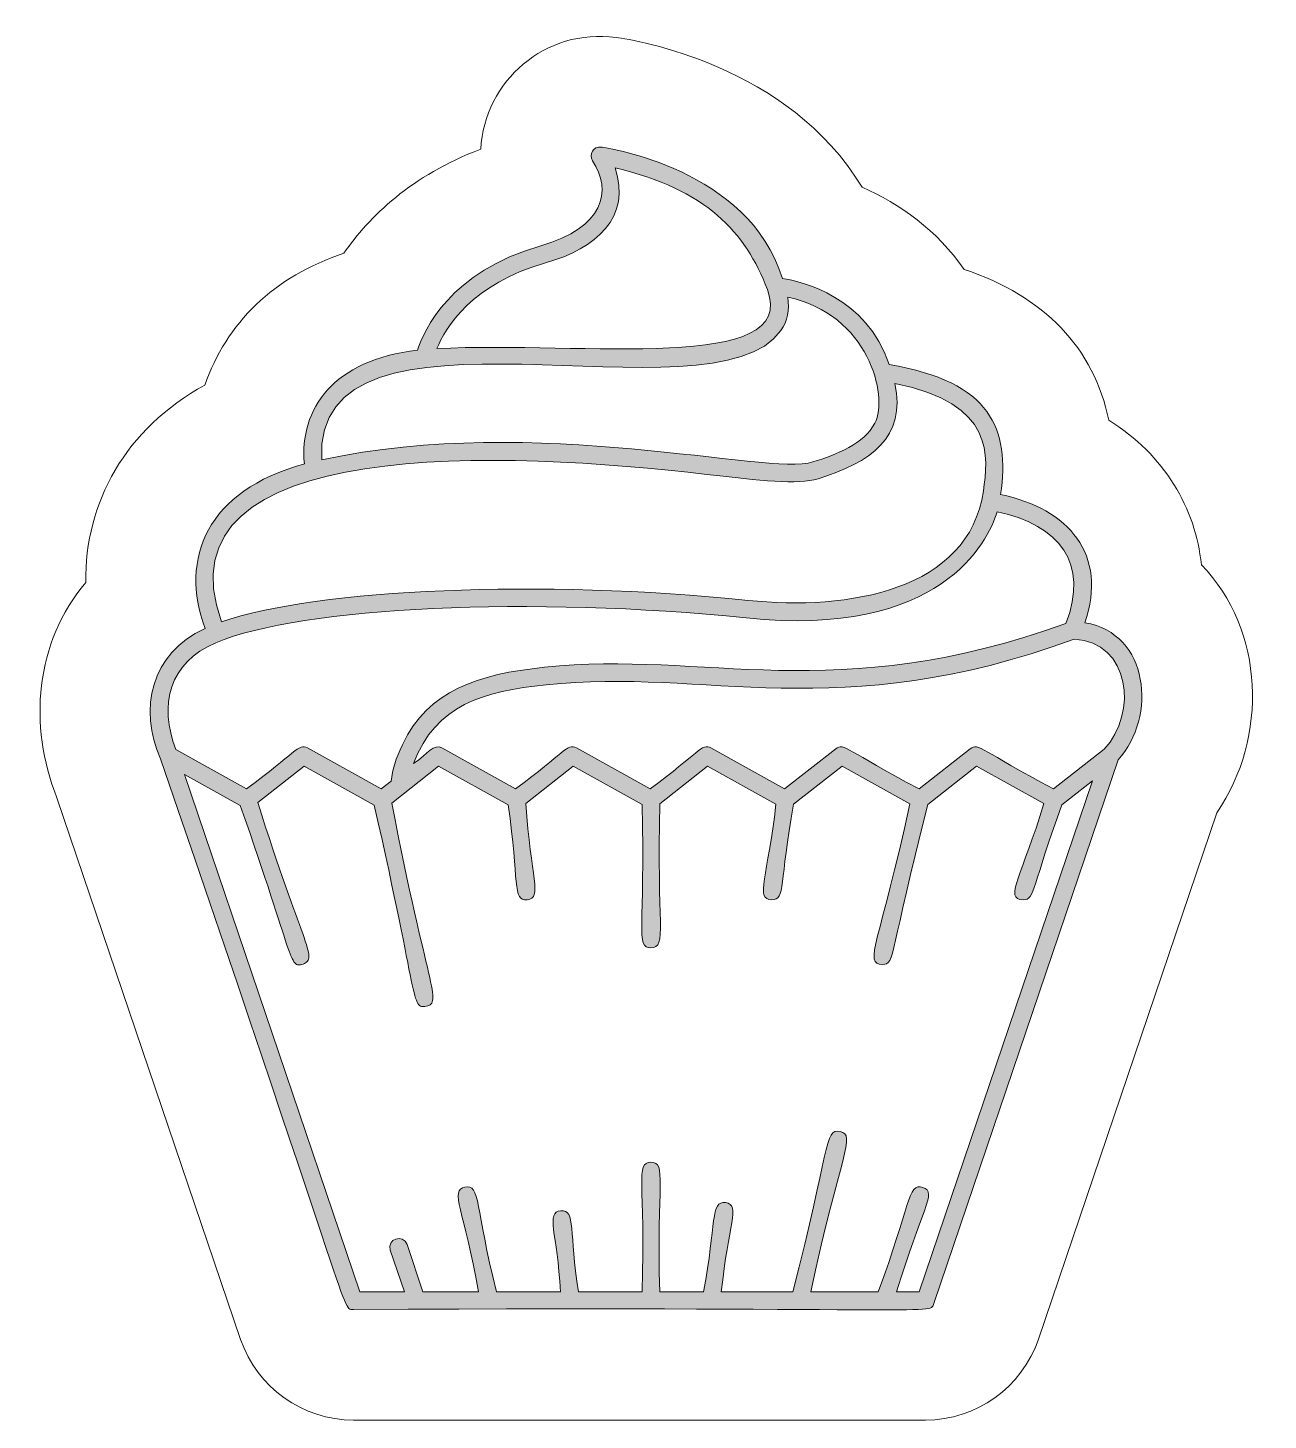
# Model space of a CAD drawing. Header units: inches. Extents: x 31.1 to 44.4, y -9.1 to -3.1.
# Drawn here: x 37.234 to 38.702, y -8.881 to -7.234 of the extents above; entities that cross this region are included whole.
import ezdxf

# ---------------------------------------------------------------- set-up
doc = ezdxf.new("R2010")
doc.units = ezdxf.units.IN
doc.header["$MEASUREMENT"] = 0
doc.layers.add('_U+0421_U+043B_U+043E_U+0439 1', color=7, linetype='Continuous')

msp = doc.modelspace()

# ---------------------------------------------------------------- hatches: boundary and pattern name
at = {"layer": '_U+0421_U+043B_U+043E_U+0439 1', "true_color": 0xffffff}
h = msp.add_hatch(color=7, dxfattribs=at)
h.dxf.hatch_style = 2
edge = h.paths.add_edge_path()
edge.add_spline(control_points=[(38.2887, -8.729), (38.2887, -8.729), (38.2621, -8.729), (38.2621, -8.729), (38.291, -8.6324), (38.311, -8.6115), (38.2931, -8.6054), (38.2751, -8.5993), (38.2786, -8.6274), (38.2401, -8.729), (38.2401, -8.729), (38.1605, -8.729), (38.1605, -8.729), (38.1958, -8.5647), (38.2145, -8.544), (38.1953, -8.5394), (38.1759, -8.535), (38.1834, -8.5619), (38.1391, -8.729), (38.1391, -8.729), (38.0546, -8.729), (38.0546, -8.729), (38.0629, -8.6489), (38.0779, -8.6262), (38.0597, -8.6235), (38.0412, -8.6208), (38.0491, -8.6485), (38.0335, -8.729), (38.0335, -8.729), (37.9818, -8.729), (37.9818, -8.729), (37.9778, -8.6004), (37.9905, -8.5758), (37.9713, -8.5758), (37.9522, -8.5758), (37.9649, -8.6001), (37.9609, -8.729), (37.9609, -8.729), (37.8854, -8.729), (37.8854, -8.729), (37.8744, -8.6589), (37.8828, -8.6311), (37.8646, -8.6331), (37.8464, -8.635), (37.8603, -8.659), (37.8644, -8.729), (37.8644, -8.729), (37.7884, -8.729), (37.7884, -8.729), (37.7631, -8.6288), (37.7697, -8.6012), (37.7512, -8.6051), (37.7328, -8.6091), (37.75, -8.6316), (37.7671, -8.729), (37.7671, -8.729), (37.7015, -8.729), (37.7015, -8.729), (37.7015, -8.729), (37.6826, -8.673), (37.6826, -8.673), (37.6782, -8.6599), (37.6584, -8.6666), (37.6628, -8.6796), (37.6628, -8.6796), (37.6795, -8.729), (37.6795, -8.729), (37.6795, -8.729), (37.6268, -8.729), (37.6268, -8.729), (37.6268, -8.729), (37.4192, -8.117), (37.4192, -8.117), (37.4192, -8.117), (37.4852, -8.1536), (37.4852, -8.1536), (37.5495, -8.3352), (37.5426, -8.3469), (37.5595, -8.3412), (37.5784, -8.3348), (37.5575, -8.3152), (37.506, -8.1501), (37.506, -8.1501), (37.5608, -8.1072), (37.5608, -8.1072), (37.5608, -8.1072), (37.6438, -8.1533), (37.6438, -8.1533), (37.6967, -8.3841), (37.6872, -8.3949), (37.7054, -8.3911), (37.7248, -8.3869), (37.707, -8.3695), (37.6645, -8.1507), (37.6645, -8.1507), (37.72, -8.1072), (37.72, -8.1072), (37.72, -8.1072), (37.8024, -8.153), (37.8024, -8.153), (37.8154, -8.2435), (37.8068, -8.2671), (37.8249, -8.2652), (37.8435, -8.2632), (37.829, -8.2389), (37.8231, -8.1511), (37.8231, -8.1511), (37.8791, -8.1072), (37.8791, -8.1072), (37.8791, -8.1072), (37.9609, -8.1526), (37.9609, -8.1526), (37.9649, -8.2982), (37.952, -8.322), (37.9713, -8.322), (37.9911, -8.322), (37.9779, -8.2946), (37.9818, -8.1516), (37.9818, -8.1516), (38.0383, -8.1072), (38.0383, -8.1072), (38.0383, -8.1072), (38.1192, -8.1521), (38.1192, -8.1521), (38.1101, -8.2372), (38.0935, -8.2652), (38.1145, -8.2652), (38.1307, -8.2652), (38.1232, -8.2454), (38.1402, -8.1521), (38.1402, -8.1521), (38.1975, -8.1072), (38.1975, -8.1072), (38.1975, -8.1072), (38.2777, -8.1518), (38.2777, -8.1518), (38.2428, -8.3145), (38.2218, -8.3417), (38.2453, -8.3417), (38.261, -8.3417), (38.2535, -8.3284), (38.299, -8.1524), (38.299, -8.1524), (38.3567, -8.1072), (38.3567, -8.1072), (38.3567, -8.1072), (38.4362, -8.1514), (38.4362, -8.1514), (38.4115, -8.2351), (38.3879, -8.2652), (38.4121, -8.2652), (38.4261, -8.2652), (38.4224, -8.249), (38.4578, -8.1528), (38.4578, -8.1528), (38.4938, -8.1245), (38.4938, -8.1245), (38.4938, -8.1245), (38.2887, -8.729), (38.2887, -8.729)], knot_values=[0, 0, 0, 0, 1, 1, 1, 2, 2, 2, 3, 3, 3, 4, 4, 4, 5, 5, 5, 6, 6, 6, 7, 7, 7, 8, 8, 8, 9, 9, 9, 10, 10, 10, 11, 11, 11, 12, 12, 12, 13, 13, 13, 14, 14, 14, 15, 15, 15, 16, 16, 16, 17, 17, 17, 18, 18, 18, 19, 19, 19, 20, 20, 20, 21, 21, 21, 22, 22, 22, 23, 23, 23, 24, 24, 24, 25, 25, 25, 26, 26, 26, 27, 27, 27, 28, 28, 28, 29, 29, 29, 30, 30, 30, 31, 31, 31, 32, 32, 32, 33, 33, 33, 34, 34, 34, 35, 35, 35, 36, 36, 36, 37, 37, 37, 38, 38, 38, 39, 39, 39, 40, 40, 40, 41, 41, 41, 42, 42, 42, 43, 43, 43, 44, 44, 44, 45, 45, 45, 46, 46, 46, 47, 47, 47, 48, 48, 48, 49, 49, 49, 50, 50, 50, 51, 51, 51, 52, 52, 52, 53, 53, 53, 53], degree=3, periodic=1)
edge = h.paths.add_edge_path()
edge.add_spline(control_points=[(38.485, -7.9375), (38.5122, -7.8564), (38.466, -7.8027), (38.3852, -7.7858), (38.3962, -7.7086), (38.3745, -7.6521), (38.2531, -7.6321), (38.227, -7.5521), (38.1506, -7.5338), (38.1269, -7.5301), (38.0871, -7.4004), (37.9195, -7.3757), (37.9123, -7.3747), (37.9032, -7.3736), (37.8973, -7.3835), (37.9022, -7.3908), (37.9257, -7.4261), (37.9157, -7.4705), (37.8409, -7.4916), (37.7333, -7.5219), (37.7025, -7.592), (37.6951, -7.6149), (37.5953, -7.6263), (37.5551, -7.6845), (37.5611, -7.7495), (37.4454, -7.7813), (37.4132, -7.8613), (37.4435, -7.9441), (37.3787, -7.9741), (37.3651, -8.0394), (37.3909, -8.0985), (37.6224, -8.7717), (37.605, -8.7498), (37.6194, -8.7498), (38.329, -8.7469), (38.3014, -8.7564), (38.306, -8.7428), (38.306, -8.7428), (38.5242, -8.0998), (38.5242, -8.0998), (38.5705, -8.0483), (38.5612, -7.9501), (38.485, -7.9375)], knot_values=[0, 0, 0, 0, 0.013889, 0.013889, 0.013889, 0.027778, 0.027778, 0.027778, 0.041667, 0.041667, 0.041667, 0.055556, 0.055556, 0.055556, 0.069444, 0.069444, 0.069444, 0.083333, 0.083333, 0.083333, 0.097222, 0.097222, 0.097222, 0.111111, 0.111111, 0.111111, 0.125, 0.125, 0.125, 0.138889, 0.138889, 0.138889, 0.152778, 0.152778, 0.152778, 0.166667, 0.166667, 0.166667, 0.180556, 0.180556, 0.180556, 0.194444, 0.194444, 0.194444, 0.194444], degree=3, periodic=0)
edge.add_line((38.485, -7.9375), (38.485, -7.9375))
edge = h.paths.add_edge_path()
edge.add_spline(control_points=[(38.5077, -8.0872), (38.5077, -8.0872), (38.4479, -8.134), (38.4479, -8.134), (38.3616, -8.0887), (38.359, -8.0789), (38.3493, -8.0865), (38.3493, -8.0865), (38.2887, -8.134), (38.2887, -8.134), (38.2025, -8.0887), (38.1999, -8.0789), (38.1901, -8.0865), (38.1901, -8.0865), (38.1295, -8.134), (38.1295, -8.134), (38.1295, -8.134), (38.0424, -8.0856), (38.0424, -8.0856), (38.0316, -8.0796), (38.0279, -8.0916), (37.9704, -8.134), (37.9704, -8.134), (37.8832, -8.0856), (37.8832, -8.0856), (37.8724, -8.0796), (37.8687, -8.0916), (37.8112, -8.134), (37.8112, -8.134), (37.724, -8.0856), (37.724, -8.0856), (37.7142, -8.0802), (37.7081, -8.0919), (37.6903, -8.104), (37.7167, -8.0344), (37.7727, -8.0188), (37.8474, -8.0108), (38.036, -7.9907), (38.1925, -8.0593), (38.4722, -7.957), (38.5384, -7.96), (38.548, -8.0444), (38.5077, -8.0872)], knot_values=[0, 0, 0, 0, 0.013889, 0.013889, 0.013889, 0.027778, 0.027778, 0.027778, 0.041667, 0.041667, 0.041667, 0.055556, 0.055556, 0.055556, 0.069444, 0.069444, 0.069444, 0.083333, 0.083333, 0.083333, 0.097222, 0.097222, 0.097222, 0.111111, 0.111111, 0.111111, 0.125, 0.125, 0.125, 0.138889, 0.138889, 0.138889, 0.152778, 0.152778, 0.152778, 0.166667, 0.166667, 0.166667, 0.180556, 0.180556, 0.180556, 0.194444, 0.194444, 0.194444, 0.194444], degree=3, periodic=0)
edge.add_line((38.5077, -8.0872), (38.5077, -8.0872))
edge = h.paths.add_edge_path()
edge.add_spline(control_points=[(37.8465, -7.5117), (37.9063, -7.4948), (37.9486, -7.4577), (37.9289, -7.3993), (38.0364, -7.4247), (38.0833, -7.475), (38.1091, -7.5432), (38.1469, -7.6429), (37.8924, -7.6045), (37.7179, -7.6131), (37.7282, -7.5883), (37.7594, -7.5362), (37.8465, -7.5117)], knot_values=[0, 0, 0, 0, 0.013889, 0.013889, 0.013889, 0.027778, 0.027778, 0.027778, 0.041667, 0.041667, 0.041667, 0.055556, 0.055556, 0.055556, 0.055556], degree=3, periodic=0)
edge.add_line((37.8465, -7.5117), (37.8465, -7.5117))
edge = h.paths.add_edge_path()
edge.add_spline(control_points=[(38.1251, -7.5918), (38.133, -7.5806), (38.1357, -7.5674), (38.1332, -7.5523), (38.229, -7.5728), (38.2527, -7.6688), (38.2363, -7.7013), (38.2239, -7.7257), (38.1906, -7.7387), (38.163, -7.7472), (38.1084, -7.7641), (37.8385, -7.6899), (37.5817, -7.7446), (37.5696, -7.5327), (38.0445, -7.7063), (38.1251, -7.5918)], knot_values=[0, 0, 0, 0, 0.013889, 0.013889, 0.013889, 0.027778, 0.027778, 0.027778, 0.041667, 0.041667, 0.041667, 0.055556, 0.055556, 0.055556, 0.069444, 0.069444, 0.069444, 0.069444], degree=3, periodic=0)
edge.add_line((38.1251, -7.5918), (38.1251, -7.5918))
edge = h.paths.add_edge_path()
edge.add_spline(control_points=[(38.0376, -7.7619), (38.1001, -7.7692), (38.1452, -7.7745), (38.1691, -7.7671), (38.2311, -7.748), (38.274, -7.7183), (38.2599, -7.6544), (38.3797, -7.6776), (38.3704, -7.7422), (38.3648, -7.7815), (38.3479, -7.8994), (38.2047, -7.9234), (38.0862, -7.911), (37.8432, -7.8858), (37.5764, -7.8971), (37.4629, -7.9364), (37.3838, -7.7133), (37.8031, -7.7346), (38.0376, -7.7619)], knot_values=[0, 0, 0, 0, 0.013889, 0.013889, 0.013889, 0.027778, 0.027778, 0.027778, 0.041667, 0.041667, 0.041667, 0.055556, 0.055556, 0.055556, 0.069444, 0.069444, 0.069444, 0.083333, 0.083333, 0.083333, 0.083333], degree=3, periodic=0)
edge.add_line((38.0376, -7.7619), (38.0376, -7.7619))
edge = h.paths.add_edge_path()
edge.add_spline(control_points=[(37.4564, -7.9611), (37.5573, -7.9186), (37.833, -7.9057), (38.084, -7.9318), (38.3148, -7.9558), (38.3698, -7.8419), (38.3812, -7.8062), (38.4551, -7.822), (38.4901, -7.8669), (38.4625, -7.9382), (38.189, -8.0374), (38.035, -7.9699), (37.8452, -7.9901), (37.7666, -7.9984), (37.708, -8.0172), (37.6772, -8.0817), (37.6694, -8.098), (37.6654, -8.1112), (37.6637, -8.1248), (37.6637, -8.1248), (37.652, -8.134), (37.652, -8.134), (37.652, -8.134), (37.5649, -8.0856), (37.5649, -8.0856), (37.5541, -8.0797), (37.5505, -8.0915), (37.4928, -8.134), (37.4928, -8.134), (37.4089, -8.0874), (37.4089, -8.0874), (37.3887, -8.0347), (37.4008, -7.9845), (37.4564, -7.9611)], knot_values=[0, 0, 0, 0, 0.013889, 0.013889, 0.013889, 0.027778, 0.027778, 0.027778, 0.041667, 0.041667, 0.041667, 0.055556, 0.055556, 0.055556, 0.069444, 0.069444, 0.069444, 0.083333, 0.083333, 0.083333, 0.097222, 0.097222, 0.097222, 0.111111, 0.111111, 0.111111, 0.125, 0.125, 0.125, 0.138889, 0.138889, 0.138889, 0.152778, 0.152778, 0.152778, 0.152778], degree=3, periodic=0)
edge.add_line((37.4564, -7.9611), (37.4564, -7.9611))

# ---------------------------------------------------------------- linework, layer by layer
at = {"layer": '_U+0421_U+043B_U+043E_U+0439 1', "color": 1, "lineweight": 9, "true_color": 0xff0000}
msp.add_open_spline([(37.6194, -8.8808), (37.5589, -8.8808), (37.5052, -8.8424), (37.4856, -8.7852), (37.4856, -8.7852), (37.2683, -8.1447), (37.2683, -8.1447), (37.2338, -8.0588), (37.2428, -7.9604), (37.3023, -7.8898), (37.3013, -7.7951), (37.3491, -7.708), (37.4433, -7.6563), (37.4684, -7.5834), (37.5252, -7.5274), (37.6079, -7.5004), (37.6377, -7.4571), (37.6876, -7.4083), (37.7698, -7.3772), (37.7743, -7.2964), (37.8464, -7.2337), (37.9301, -7.245), (37.9533, -7.2482), (38.1342, -7.2774), (38.2212, -7.4222), (38.2662, -7.4416), (38.3099, -7.4732), (38.3421, -7.5194), (38.4369, -7.5511), (38.4958, -7.6129), (38.5132, -7.6978), (38.5795, -7.7391), (38.616, -7.8021), (38.6228, -7.8688), (38.698, -7.9465), (38.7019, -8.0727), (38.6413, -8.1622), (38.6413, -8.1622), (38.43, -8.7849), (38.43, -8.7849), (38.4104, -8.8424), (38.3566, -8.8808), (38.2962, -8.8808), (38.2962, -8.8808), (37.6194, -8.8808), (37.6194, -8.8808)], degree=3, knots=[0, 0, 0, 0, 1, 1, 1, 2, 2, 2, 3, 3, 3, 4, 4, 4, 5, 5, 5, 6, 6, 6, 7, 7, 7, 8, 8, 8, 9, 9, 9, 10, 10, 10, 11, 11, 11, 12, 12, 12, 13, 13, 13, 14, 14, 14, 15, 15, 15, 15], dxfattribs=at)
at = {"layer": '_U+0421_U+043B_U+043E_U+0439 1', "lineweight": 0}
for points, knots in [([(38.485, -7.9375), (38.5122, -7.8564), (38.466, -7.8027), (38.3852, -7.7858), (38.3962, -7.7086), (38.3745, -7.6521), (38.2531, -7.6321), (38.227, -7.5521), (38.1506, -7.5338), (38.1269, -7.5301), (38.0871, -7.4004), (37.9195, -7.3757), (37.9123, -7.3747), (37.9032, -7.3736), (37.8973, -7.3835), (37.9022, -7.3908), (37.9257, -7.4261), (37.9157, -7.4705), (37.8409, -7.4916), (37.7333, -7.5219), (37.7025, -7.592), (37.6951, -7.6149), (37.5953, -7.6263), (37.5551, -7.6845), (37.5611, -7.7495), (37.4454, -7.7813), (37.4132, -7.8613), (37.4435, -7.9441), (37.3787, -7.9741), (37.3651, -8.0394), (37.3909, -8.0985), (37.6224, -8.7717), (37.605, -8.7498), (37.6194, -8.7498), (38.329, -8.7469), (38.3014, -8.7564), (38.306, -8.7428), (38.306, -8.7428), (38.5242, -8.0998), (38.5242, -8.0998), (38.5705, -8.0483), (38.5612, -7.9501), (38.485, -7.9375)], [0, 0, 0, 0, 1, 1, 1, 2, 2, 2, 3, 3, 3, 4, 4, 4, 5, 5, 5, 6, 6, 6, 7, 7, 7, 8, 8, 8, 9, 9, 9, 10, 10, 10, 11, 11, 11, 12, 12, 12, 13, 13, 13, 14, 14, 14, 14]), ([(37.8465, -7.5117), (37.9063, -7.4948), (37.9486, -7.4577), (37.9289, -7.3993), (38.0364, -7.4247), (38.0833, -7.475), (38.1091, -7.5432), (38.1469, -7.6429), (37.8924, -7.6045), (37.7179, -7.6131), (37.7282, -7.5883), (37.7594, -7.5362), (37.8465, -7.5117)], [0, 0, 0, 0, 1, 1, 1, 2, 2, 2, 3, 3, 3, 4, 4, 4, 4]), ([(38.1251, -7.5918), (38.133, -7.5806), (38.1357, -7.5674), (38.1332, -7.5523), (38.229, -7.5728), (38.2527, -7.6688), (38.2363, -7.7013), (38.2239, -7.7257), (38.1906, -7.7387), (38.163, -7.7472), (38.1084, -7.7641), (37.8385, -7.6899), (37.5817, -7.7446), (37.5696, -7.5327), (38.0445, -7.7063), (38.1251, -7.5918)], [0, 0, 0, 0, 1, 1, 1, 2, 2, 2, 3, 3, 3, 4, 4, 4, 5, 5, 5, 5]), ([(38.0376, -7.7619), (38.1001, -7.7692), (38.1452, -7.7745), (38.1691, -7.7671), (38.2311, -7.748), (38.274, -7.7183), (38.2599, -7.6544), (38.3797, -7.6776), (38.3704, -7.7422), (38.3648, -7.7815), (38.3479, -7.8994), (38.2047, -7.9234), (38.0862, -7.911), (37.8432, -7.8858), (37.5764, -7.8971), (37.4629, -7.9364), (37.3838, -7.7133), (37.8031, -7.7346), (38.0376, -7.7619)], [0, 0, 0, 0, 1, 1, 1, 2, 2, 2, 3, 3, 3, 4, 4, 4, 5, 5, 5, 6, 6, 6, 6]), ([(37.4564, -7.9611), (37.5573, -7.9186), (37.833, -7.9057), (38.084, -7.9318), (38.3148, -7.9558), (38.3698, -7.8419), (38.3812, -7.8062), (38.4551, -7.822), (38.4901, -7.8669), (38.4625, -7.9382), (38.189, -8.0374), (38.035, -7.9699), (37.8452, -7.9901), (37.7666, -7.9984), (37.708, -8.0172), (37.6772, -8.0817), (37.6694, -8.098), (37.6654, -8.1112), (37.6637, -8.1248), (37.6637, -8.1248), (37.652, -8.134), (37.652, -8.134), (37.652, -8.134), (37.5649, -8.0856), (37.5649, -8.0856), (37.5541, -8.0797), (37.5505, -8.0915), (37.4928, -8.134), (37.4928, -8.134), (37.4089, -8.0874), (37.4089, -8.0874), (37.3887, -8.0347), (37.4008, -7.9845), (37.4564, -7.9611)], [0, 0, 0, 0, 1, 1, 1, 2, 2, 2, 3, 3, 3, 4, 4, 4, 5, 5, 5, 6, 6, 6, 7, 7, 7, 8, 8, 8, 9, 9, 9, 10, 10, 10, 11, 11, 11, 11]), ([(38.5077, -8.0872), (38.5077, -8.0872), (38.4479, -8.134), (38.4479, -8.134), (38.3616, -8.0887), (38.359, -8.0789), (38.3493, -8.0865), (38.3493, -8.0865), (38.2887, -8.134), (38.2887, -8.134), (38.2025, -8.0887), (38.1999, -8.0789), (38.1901, -8.0865), (38.1901, -8.0865), (38.1295, -8.134), (38.1295, -8.134), (38.1295, -8.134), (38.0424, -8.0856), (38.0424, -8.0856), (38.0316, -8.0796), (38.0279, -8.0916), (37.9704, -8.134), (37.9704, -8.134), (37.8832, -8.0856), (37.8832, -8.0856), (37.8724, -8.0796), (37.8687, -8.0916), (37.8112, -8.134), (37.8112, -8.134), (37.724, -8.0856), (37.724, -8.0856), (37.7142, -8.0802), (37.7081, -8.0919), (37.6903, -8.104), (37.7167, -8.0344), (37.7727, -8.0188), (37.8474, -8.0108), (38.036, -7.9907), (38.1925, -8.0593), (38.4722, -7.957), (38.5384, -7.96), (38.548, -8.0444), (38.5077, -8.0872)], [0, 0, 0, 0, 1, 1, 1, 2, 2, 2, 3, 3, 3, 4, 4, 4, 5, 5, 5, 6, 6, 6, 7, 7, 7, 8, 8, 8, 9, 9, 9, 10, 10, 10, 11, 11, 11, 12, 12, 12, 13, 13, 13, 14, 14, 14, 14]), ([(38.2887, -8.729), (38.2887, -8.729), (38.2621, -8.729), (38.2621, -8.729), (38.291, -8.6324), (38.311, -8.6115), (38.2931, -8.6054), (38.2751, -8.5993), (38.2786, -8.6274), (38.2401, -8.729), (38.2401, -8.729), (38.1605, -8.729), (38.1605, -8.729), (38.1958, -8.5647), (38.2145, -8.544), (38.1953, -8.5394), (38.1759, -8.535), (38.1834, -8.5619), (38.1391, -8.729), (38.1391, -8.729), (38.0546, -8.729), (38.0546, -8.729), (38.0629, -8.6489), (38.0779, -8.6262), (38.0597, -8.6235), (38.0412, -8.6208), (38.0491, -8.6485), (38.0335, -8.729), (38.0335, -8.729), (37.9818, -8.729), (37.9818, -8.729), (37.9778, -8.6004), (37.9905, -8.5758), (37.9713, -8.5758), (37.9522, -8.5758), (37.9649, -8.6001), (37.9609, -8.729), (37.9609, -8.729), (37.8854, -8.729), (37.8854, -8.729), (37.8744, -8.6589), (37.8828, -8.6311), (37.8646, -8.6331), (37.8464, -8.635), (37.8603, -8.659), (37.8644, -8.729), (37.8644, -8.729), (37.7884, -8.729), (37.7884, -8.729), (37.7631, -8.6288), (37.7697, -8.6012), (37.7512, -8.6051), (37.7328, -8.6091), (37.75, -8.6316), (37.7671, -8.729), (37.7671, -8.729), (37.7015, -8.729), (37.7015, -8.729), (37.7015, -8.729), (37.6826, -8.673), (37.6826, -8.673), (37.6782, -8.6599), (37.6584, -8.6666), (37.6628, -8.6796), (37.6628, -8.6796), (37.6795, -8.729), (37.6795, -8.729), (37.6795, -8.729), (37.6268, -8.729), (37.6268, -8.729), (37.6268, -8.729), (37.4192, -8.117), (37.4192, -8.117), (37.4192, -8.117), (37.4852, -8.1536), (37.4852, -8.1536), (37.5495, -8.3352), (37.5426, -8.3469), (37.5595, -8.3412), (37.5784, -8.3348), (37.5575, -8.3152), (37.506, -8.1501), (37.506, -8.1501), (37.5608, -8.1072), (37.5608, -8.1072), (37.5608, -8.1072), (37.6438, -8.1533), (37.6438, -8.1533), (37.6967, -8.3841), (37.6872, -8.3949), (37.7054, -8.3911), (37.7248, -8.3869), (37.707, -8.3695), (37.6645, -8.1507), (37.6645, -8.1507), (37.72, -8.1072), (37.72, -8.1072), (37.72, -8.1072), (37.8024, -8.153), (37.8024, -8.153), (37.8154, -8.2435), (37.8068, -8.2671), (37.8249, -8.2652), (37.8435, -8.2632), (37.829, -8.2389), (37.8231, -8.1511), (37.8231, -8.1511), (37.8791, -8.1072), (37.8791, -8.1072), (37.8791, -8.1072), (37.9609, -8.1526), (37.9609, -8.1526), (37.9649, -8.2982), (37.952, -8.322), (37.9713, -8.322), (37.9911, -8.322), (37.9779, -8.2946), (37.9818, -8.1516), (37.9818, -8.1516), (38.0383, -8.1072), (38.0383, -8.1072), (38.0383, -8.1072), (38.1192, -8.1521), (38.1192, -8.1521), (38.1101, -8.2372), (38.0935, -8.2652), (38.1145, -8.2652), (38.1307, -8.2652), (38.1232, -8.2454), (38.1402, -8.1521), (38.1402, -8.1521), (38.1975, -8.1072), (38.1975, -8.1072), (38.1975, -8.1072), (38.2777, -8.1518), (38.2777, -8.1518), (38.2428, -8.3145), (38.2218, -8.3417), (38.2453, -8.3417), (38.261, -8.3417), (38.2535, -8.3284), (38.299, -8.1524), (38.299, -8.1524), (38.3567, -8.1072), (38.3567, -8.1072), (38.3567, -8.1072), (38.4362, -8.1514), (38.4362, -8.1514), (38.4115, -8.2351), (38.3879, -8.2652), (38.4121, -8.2652), (38.4261, -8.2652), (38.4224, -8.249), (38.4578, -8.1528), (38.4578, -8.1528), (38.4938, -8.1245), (38.4938, -8.1245), (38.4938, -8.1245), (38.2887, -8.729), (38.2887, -8.729)], [0, 0, 0, 0, 1, 1, 1, 2, 2, 2, 3, 3, 3, 4, 4, 4, 5, 5, 5, 6, 6, 6, 7, 7, 7, 8, 8, 8, 9, 9, 9, 10, 10, 10, 11, 11, 11, 12, 12, 12, 13, 13, 13, 14, 14, 14, 15, 15, 15, 16, 16, 16, 17, 17, 17, 18, 18, 18, 19, 19, 19, 20, 20, 20, 21, 21, 21, 22, 22, 22, 23, 23, 23, 24, 24, 24, 25, 25, 25, 26, 26, 26, 27, 27, 27, 28, 28, 28, 29, 29, 29, 30, 30, 30, 31, 31, 31, 32, 32, 32, 33, 33, 33, 34, 34, 34, 35, 35, 35, 36, 36, 36, 37, 37, 37, 38, 38, 38, 39, 39, 39, 40, 40, 40, 41, 41, 41, 42, 42, 42, 43, 43, 43, 44, 44, 44, 45, 45, 45, 46, 46, 46, 47, 47, 47, 48, 48, 48, 49, 49, 49, 50, 50, 50, 51, 51, 51, 52, 52, 52, 53, 53, 53, 53])]:
    msp.add_open_spline(points, degree=3, knots=knots, dxfattribs=at)

doc.saveas('drawing.dxf')
